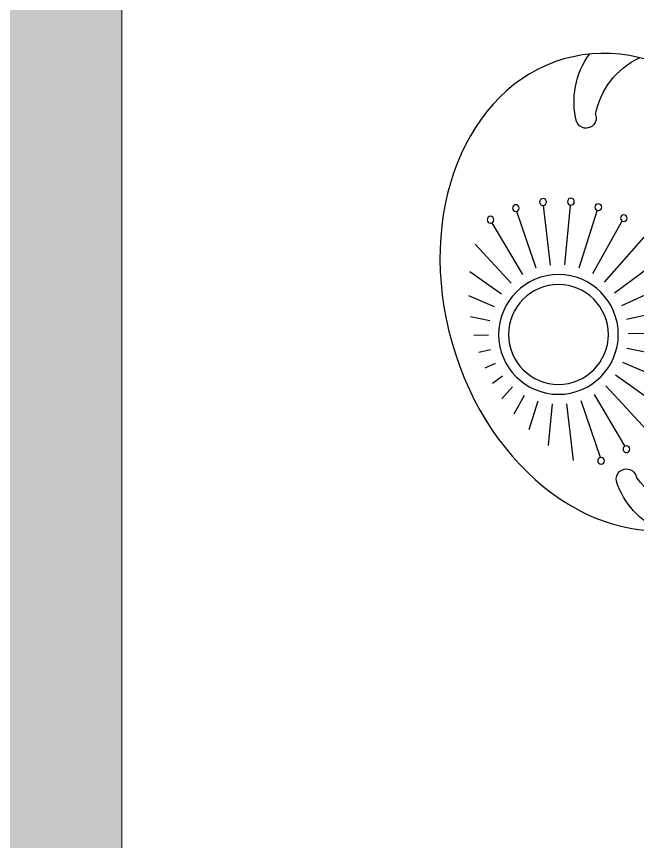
# Model space of a CAD drawing. Header units: feet. Extents: x 3576 to 8206, y -9151 to -6616.
# Drawn here: x 5023.83 to 5039.77, y -8168.01 to -8146.84 of the extents above; entities that cross this region are included whole.
import ezdxf

# ---------------------------------------------------------------- set-up
doc = ezdxf.new("R2010")
doc.units = ezdxf.units.FT
for name, color, linetype, lineweight in [('FURNITURE', 14, 'CONTINUOUS', 0), ('Landscape', 114, 'CONTINUOUS', 5), ('STAIR', 184, 'CONTINUOUS', 9)]:
    doc.layers.add(name, color=color, linetype=linetype, lineweight=lineweight)
doc.layers.add('TREE', color=90, linetype='CONTINUOUS')

# ---------------------------------------------------------------- blocks, each defined once
blk = doc.blocks.new('Pots')
at = {"layer": 'TREE', "color": 34}
for p, q in [((18.92, 1.36), (16.63, 8.69)), ((20.76, 1.73), (20.05, 9.38)), ((22.63, 1.71), (23.52, 9.34)), ((24.46, 1.3), (26.92, 8.57)), ((17.2, 0.62), (13.44, 7.32)), ((26.16, 0.52), (30.08, 7.12)), ((15.67, -0.46), (10.6, 5.31)), ((27.66, -0.6), (32.3, 4.42)), ((14.4, -1.84), (8.24, 2.75)), ((28.9, -2.01), (32.95, 0.86)), ((13.45, -3.45), (6.47, -0.24)), ((29.82, -3.64), (33.09, -2.23)), ((12.85, -5.22), (5.36, -3.54)), ((30.38, -5.43), (32.88, -4.93)), ((12.63, -7.08), (4.95, -7)), ((30.55, -7.29), (32.44, -7.32)), ((12.81, -8.95), (5.28, -10.46)), ((30.33, -9.15), (31.82, -9.49)), ((13.36, -10.74), (6.31, -13.78)), ((29.73, -10.93), (31.02, -11.52)), ((14.28, -12.37), (8.02, -16.81)), ((28.78, -12.54), (30.05, -13.48)), ((15.52, -13.78), (10.31, -19.42)), ((27.51, -13.92), (28.84, -15.43)), ((17.02, -14.9), (13.1, -21.5)), ((18.72, -15.68), (16.26, -22.95)), ((24.26, -15.74), (25.41, -19.42)), ((25.98, -15), (27.33, -17.4)), ((20.55, -16.09), (19.7, -23.38)), ((22.42, -16.11), (22.92, -21.45))]:
    blk.add_line(p, q, dxfattribs=at)
for centre, radius in [((16.48, 9.15), 0.434), ((19.99, 9.85), 0.434), ((23.57, 9.81), 0.434), ((27.06, 9.03), 0.434), ((13.2, 7.73), 0.434), ((30.31, 7.54), 0.434), ((21.59, -7.19), 7.68), ((21.59, -7.19), 6.4), ((12.87, -21.92), 0.434), ((16.12, -23.41), 0.434)]:
    blk.add_circle(centre, radius, dxfattribs=at)
for centre, radius, start, end in [((9.38, 22.71), 10.22, 345.3884, 36.3918), ((6.87, 19.13), 10.15, 10.7901, 64.8418), ((18.05, 20.57), 1.3, 159.3806, 340.2787), ((12.87, -25.74), 1.3, 347.5928, 168.4909), ((1.9, -18.43), 11.99, 263.2497, 323.9651), ((4.39, -22.95), 10.22, 293.1244, 342.483)]:
    blk.add_arc(centre, radius, start, end, dxfattribs=at)
blk.add_ellipse((12.34, -1.74), major_axis=(8.55, 29.9), ratio=0.766228, dxfattribs=at)

msp = doc.modelspace()

# ---------------------------------------------------------------- hatches: boundary and pattern name
at = {"layer": 'Landscape', "lineweight": 25}
h = msp.add_hatch(dxfattribs=at)
h.set_pattern_fill('GRASS', color=62, scale=0.2, style=0)
h.set_pattern_definition([(90, (-2170.3763, -1033.5855), (-3.5921, 3.5921), [0.9525, -6.2317]), (45, (-2170.3763, -1033.5855), (-3.5921024, 3.5921024), [0.9525, -4.1275]), (135, (-2170.3763, -1033.5855), (-3.5921024, -3.5921024), [0.9525, -4.1275])])
h.paths.add_polyline_path([(4935.2386, -8020.7356), (5348.8386, -8021.4158), (5348.8386, -8132.2092), (5096.969, -8132.2092), (5026.5342, -8132.2092), (5026.528, -8277.4574), (4945.4514, -8277.5395)])

# ---------------------------------------------------------------- linework, layer by layer
at = {"layer": 'STAIR', "color": 7}
msp.add_lwpolyline([(5096.969, -8132.2092), (5026.5342, -8132.2092), (5026.5372, -8446.4266)], dxfattribs=at)

# ---------------------------------------------------------------- block references
at = {"layer": 'FURNITURE', "xscale": -0.2000000000116415, "yscale": 0.1999999999998181, "zscale": 0.2}
msp.add_blockref('Pots', (5042.0582, -8153.563), dxfattribs=at)

doc.saveas('drawing.dxf')
